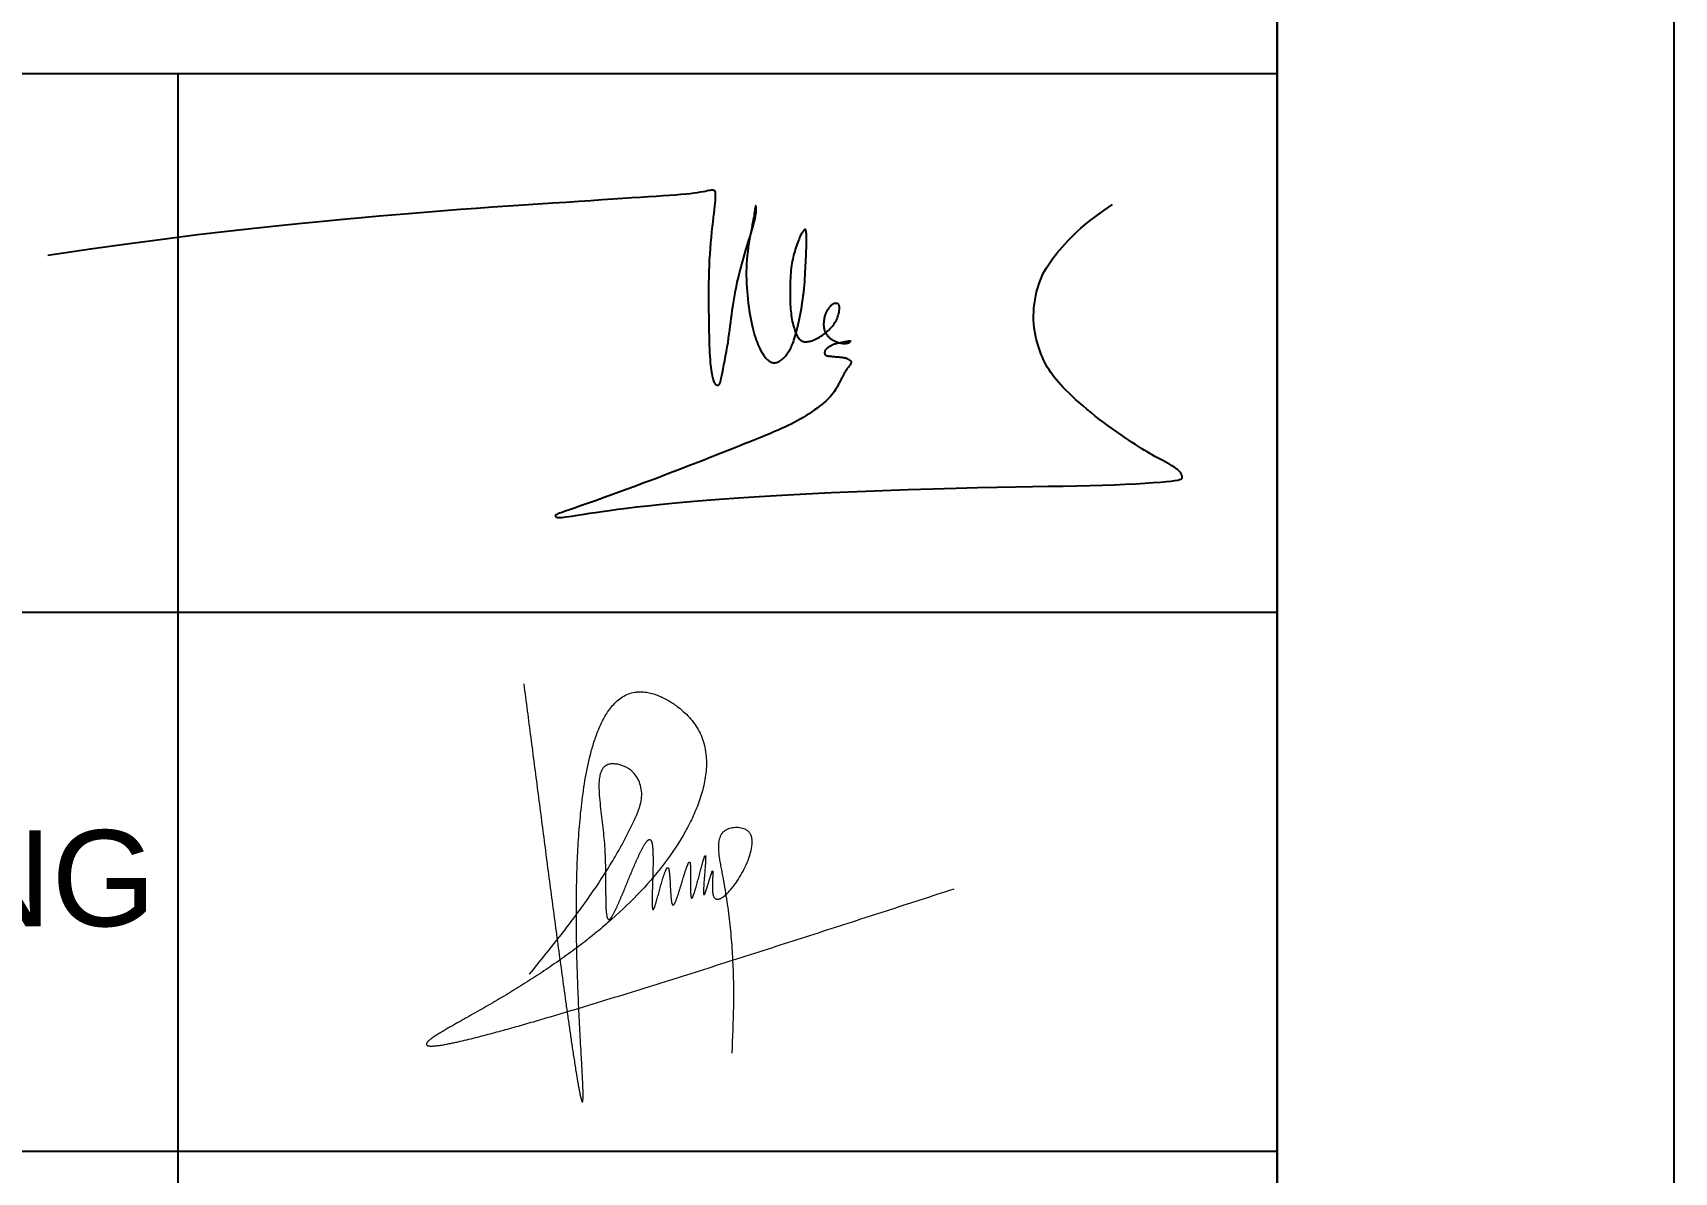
# Model space of a CAD drawing. Header units: millimetres. Extents: x 886808 to 1650903, y -1008069 to 230892.
# Drawn here: x 993824 to 999689, y -434655 to -430581 of the extents above; entities that cross this region are included whole.
import ezdxf

# ---------------------------------------------------------------- set-up
doc = ezdxf.new("R2010")
doc.units = ezdxf.units.MM
for name, color, linetype, lineweight in [('A-Wall', 113, 'Continuous', 30), ('G-ANNO-TTLB', 6, 'Continuous', 18), ('hatch', 250, 'Continuous', 0)]:
    doc.layers.add(name, color=color, linetype=linetype, lineweight=lineweight)
for name, color, linetype in [('CUA', 75, 'Continuous'), ('i_Chu', 9, 'Continuous'), ('TUONG', 1, 'Continuous')]:
    doc.layers.add(name, color=color, linetype=linetype)
doc.styles.add('Arial_6', font='arial.ttf', dxfattribs={"height": 1.327769})

# ---------------------------------------------------------------- blocks, each defined once
blk = doc.blocks.new('chu ky Y')
at = {"layer": 'i_Chu'}
blk.add_lwpolyline([(555891.4, 496110.2), (556042.5, 496132.7), (556180.5, 496152.2), (556306.6, 496169), (556421.6, 496183.4), (556526.7, 496195.7), (556622.9, 496206.4), (556711.1, 496215.6), (556792.5, 496223.8), (556867.9, 496231.2), (556938.2, 496238), (557004.3, 496244.2), (557066.8, 496249.8), (557126.7, 496255.1), (557184.6, 496260), (557241.4, 496264.6), (557297.9, 496269), (557354.7, 496273.3), (557411.5, 496277.5), (557468, 496281.5), (557523.6, 496285.3), (557578.1, 496289), (557630.9, 496292.6), (557681.6, 496296), (557729.9, 496299.2), (557775.3, 496302.2), (557817.9, 496305), (557857.9, 496307.7), (557895.3, 496310.2), (557930.4, 496312.6), (557963.1, 496314.7), (557993.7, 496316.8), (558022.2, 496318.7), (558048.9, 496320.4), (558073.6, 496322.1), (558096.5, 496323.7), (558117.5, 496325.2), (558136.7, 496326.7), (558154.1, 496328.2), (558169.8, 496329.7), (558183.8, 496331.3), (558196, 496333), (558206.7, 496334.8), (558215.9, 496336.4), (558223.9, 496338), (558230.6, 496339.5), (558236.4, 496340.7), (558241.2, 496341.6), (558245.3, 496342.2), (558248.8, 496342.4), (558251.7, 496342.1), (558254, 496341.2), (558255.8, 496339.7), (558257.2, 496337.5), (558258.2, 496334.4), (558258.7, 496330.5), (558259, 496325.6), (558258.9, 496319.7), (558258.6, 496312.7), (558258, 496304.6), (558257.1, 496295.2), (558256, 496284.7), (558254.7, 496272.8), (558253.3, 496259.6), (558251.6, 496245), (558249.8, 496229.1), (558247.9, 496211.8), (558246, 496193.6), (558244.1, 496174.4), (558242.3, 496154.6), (558240.6, 496134.3), (558239, 496113.7), (558237.7, 496093), (558236.7, 496072.4), (558236, 496051.9), (558235.4, 496031.5), (558235.1, 496011.2), (558234.9, 495991.1), (558234.9, 495971.2), (558234.9, 495951.4), (558235.1, 495931.9), (558235.2, 495912.5), (558235.5, 495893.5), (558235.7, 495874.9), (558236, 495856.8), (558236.4, 495839.3), (558236.8, 495822.5), (558237.2, 495806.5), (558237.7, 495791.4), (558238.3, 495777.2), (558238.9, 495764.1), (558239.6, 495751.8), (558240.4, 495740.4), (558241.2, 495729.9), (558242, 495720.2), (558243, 495711.2), (558244, 495703), (558245.1, 495695.5), (558246.3, 495688.7), (558247.5, 495682.6), (558248.8, 495677.1), (558250, 495672.2), (558251.3, 495667.9), (558252.6, 495664.2), (558253.8, 495661), (558255.1, 495658.3), (558256.3, 495656.1), (558257.5, 495654.3), (558258.6, 495652.9), (558259.8, 495651.8), (558260.9, 495650.9), (558262.1, 495650.3), (558263.2, 495649.8), (558264.4, 495649.4), (558265.6, 495649.2), (558266.7, 495649.1), (558267.8, 495649.1), (558268.9, 495649.2), (558270, 495649.5), (558271, 495650), (558272, 495650.6), (558272.9, 495651.5), (558273.8, 495652.8), (558274.7, 495654.7), (558275.7, 495657.6), (558276.9, 495661.6), (558278.3, 495667), (558280, 495674.1), (558281.9, 495683), (558284.3, 495694), (558286.9, 495706.7), (558289.7, 495720.9), (558292.6, 495736.1), (558295.6, 495752.1), (558298.5, 495768.4), (558301.4, 495784.8), (558304, 495800.8), (558306.3, 495816.2), (558308.5, 495831), (558310.4, 495845.3), (558312.2, 495859.3), (558313.9, 495873), (558315.6, 495886.5), (558317.3, 495900), (558319.1, 495913.5), (558321, 495927.1), (558323, 495941), (558325.3, 495955.1), (558327.8, 495969.5), (558330.5, 495984.2), (558333.6, 495999.4), (558337, 496015), (558340.7, 496031.1), (558344.9, 496047.8), (558349.4, 496064.8), (558354.1, 496082), (558359, 496099.1), (558363.9, 496116), (558368.8, 496132.5), (558373.6, 496148.3), (558378.1, 496163.2), (558382.3, 496177.2), (558386.2, 496190.1), (558389.8, 496202.1), (558393, 496213.1), (558395.8, 496223.3), (558398.2, 496232.6), (558400.2, 496241.1), (558401.7, 496248.9), (558402.8, 496255.9), (558403.6, 496262.2), (558404, 496267.7), (558404.1, 496272.6), (558404, 496276.6), (558403.8, 496279.9), (558403.4, 496282.5), (558403, 496284.3), (558402.6, 496285.3), (558402.3, 496285.6), (558401.9, 496285.1), (558401.5, 496284), (558401.1, 496282.2), (558400.6, 496279.8), (558400.1, 496276.8), (558399.6, 496273.2), (558398.9, 496269.1), (558398.2, 496264.3), (558397.3, 496258.8), (558396.3, 496252.6), (558395.1, 496245.4), (558393.7, 496237.4), (558392, 496228.3), (558390.1, 496218.1), (558388, 496206.7), (558385.6, 496194.3), (558383.1, 496181.1), (558380.6, 496167.3), (558378.2, 496152.9), (558375.9, 496138.3), (558373.9, 496123.5), (558372.1, 496108.8), (558370.8, 496094.3), (558369.8, 496079.9), (558369.2, 496065.8), (558368.9, 496051.7), (558368.9, 496037.7), (558369.2, 496023.8), (558369.7, 496009.9), (558370.5, 495995.9), (558371.6, 495981.9), (558372.8, 495968), (558374.2, 495954.1), (558375.8, 495940.4), (558377.5, 495926.9), (558379.4, 495913.8), (558381.4, 495901), (558383.5, 495888.8), (558385.7, 495877), (558388, 495865.9), (558390.5, 495855.2), (558393, 495845.1), (558395.6, 495835.4), (558398.3, 495826.2), (558401.1, 495817.4), (558404, 495809), (558407.1, 495801), (558410.2, 495793.5), (558413.4, 495786.3), (558416.6, 495779.6), (558419.8, 495773.3), (558423.1, 495767.4), (558426.3, 495762), (558429.5, 495757.1), (558432.6, 495752.6), (558435.7, 495748.5), (558438.7, 495744.9), (558441.7, 495741.7), (558444.6, 495738.9), (558447.6, 495736.4), (558450.5, 495734.3), (558453.3, 495732.6), (558456.2, 495731.1), (558459, 495729.9), (558461.9, 495729.1), (558464.8, 495728.5), (558467.7, 495728.3), (558470.6, 495728.4), (558473.5, 495728.8), (558476.6, 495729.5), (558479.6, 495730.5), (558482.7, 495731.8), (558485.9, 495733.4), (558489, 495735.3), (558492.2, 495737.5), (558495.3, 495739.9), (558498.4, 495742.5), (558501.5, 495745.4), (558504.4, 495748.5), (558507.4, 495751.7), (558510.2, 495755.1), (558512.9, 495758.7), (558515.6, 495762.5), (558518.2, 495766.3), (558520.7, 495770.3), (558523, 495774.3), (558525.3, 495778.4), (558527.5, 495782.7), (558529.6, 495787.2), (558531.7, 495792), (558533.7, 495797.1), (558535.8, 495802.7), (558537.9, 495808.9), (558540.1, 495815.6), (558542.3, 495823), (558544.7, 495831), (558547, 495839.7), (558549.4, 495849), (558551.8, 495858.8), (558554.2, 495869.2), (558556.6, 495880.1), (558558.9, 495891.6), (558561.2, 495903.4), (558563.4, 495915.7), (558565.5, 495928.2), (558567.5, 495941), (558569.3, 495953.8), (558571, 495966.6), (558572.6, 495979.3), (558573.9, 495991.9), (558575.1, 496004.2), (558576.1, 496016.2), (558576.9, 496027.9), (558577.7, 496039.5), (558578.3, 496050.9), (558578.8, 496062.1), (558579.4, 496073.2), (558579.8, 496084.2), (558580.3, 496095), (558580.8, 496105.7), (558581.2, 496116.1), (558581.6, 496126.1), (558582, 496135.7), (558582.3, 496144.7), (558582.5, 496153.1), (558582.7, 496160.7), (558582.7, 496167.5), (558582.7, 496173.5), (558582.6, 496178.7), (558582.4, 496183.3), (558582.1, 496187.2), (558581.8, 496190.6), (558581.5, 496193.3), (558581.1, 496195.6), (558580.6, 496197.5), (558580.2, 496198.9), (558579.7, 496200), (558579.2, 496200.8), (558578.7, 496201.3), (558578.2, 496201.7), (558577.7, 496201.8), (558577.1, 496201.9), (558576.6, 496201.9), (558576.1, 496201.7), (558575.5, 496201.5), (558574.9, 496201.1), (558574.2, 496200.5), (558573.4, 496199.6), (558572.5, 496198.5), (558571.4, 496197.2), (558570.2, 496195.5), (558568.9, 496193.4), (558567.4, 496191), (558565.8, 496188.2), (558564, 496185.1), (558562.2, 496181.4), (558560.2, 496177.4), (558558.2, 496172.8), (558556.1, 496167.8), (558553.9, 496162.4), (558551.7, 496156.5), (558549.4, 496150.4), (558547.2, 496144), (558545, 496137.4), (558542.8, 496130.7), (558540.7, 496123.9), (558538.7, 496117.1), (558536.8, 496110.2), (558535.1, 496103.2), (558533.4, 496096.1), (558531.9, 496088.7), (558530.5, 496081.1), (558529.2, 496073.2), (558528.1, 496064.9), (558527.2, 496056.2), (558526.4, 496047.2), (558525.8, 496037.9), (558525.2, 496028.6), (558524.8, 496019.1), (558524.5, 496009.7), (558524.3, 496000.5), (558524.1, 495991.4), (558524.1, 495982.6), (558524, 495974.1), (558524.1, 495965.8), (558524.2, 495957.8), (558524.4, 495949.9), (558524.6, 495942.1), (558525, 495934.4), (558525.5, 495926.8), (558526.1, 495919.3), (558526.7, 495911.8), (558527.5, 495904.3), (558528.5, 495897), (558529.6, 495889.7), (558530.8, 495882.5), (558532.2, 495875.4), (558533.8, 495868.5), (558535.5, 495861.6), (558537.4, 495855), (558539.5, 495848.6), (558541.6, 495842.5), (558543.8, 495836.7), (558546.1, 495831.4), (558548.4, 495826.6), (558550.7, 495822.2), (558552.9, 495818.5), (558555.1, 495815.2), (558557.4, 495812.5), (558559.6, 495810.2), (558561.9, 495808.3), (558564.2, 495806.8), (558566.7, 495805.6), (558569.2, 495804.6), (558571.8, 495803.8), (558574.5, 495803.3), (558577.4, 495803), (558580.4, 495802.9), (558583.5, 495803), (558586.8, 495803.4), (558590.3, 495803.9), (558593.9, 495804.7), (558597.7, 495805.7), (558601.7, 495806.9), (558605.8, 495808.4), (558610.1, 495810.1), (558614.5, 495812.1), (558619, 495814.3), (558623.6, 495816.7), (558628.3, 495819.4), (558633.1, 495822.4), (558637.9, 495825.6), (558642.7, 495829), (558647.5, 495832.6), (558652.2, 495836.5), (558656.8, 495840.4), (558661.2, 495844.6), (558665.5, 495848.8), (558669.5, 495853.2), (558673.3, 495857.7), (558676.9, 495862.2), (558680.2, 495866.7), (558683.3, 495871.2), (558686, 495875.7), (558688.5, 495880.1), (558690.7, 495884.4), (558692.5, 495888.6), (558694.1, 495892.7), (558695.4, 495896.6), (558696.5, 495900.4), (558697.3, 495904), (558698, 495907.4), (558698.5, 495910.7), (558698.9, 495913.7), (558699.2, 495916.6), (558699.4, 495919.3), (558699.5, 495921.9), (558699.4, 495924.2), (558699.3, 495926.4), (558699.1, 495928.3), (558698.8, 495930.1), (558698.4, 495931.7), (558697.9, 495933.1), (558697.4, 495934.3), (558696.7, 495935.4), (558695.9, 495936.3), (558695.1, 495937.1), (558694.1, 495937.7), (558693, 495938.3), (558691.8, 495938.7), (558690.5, 495939), (558689, 495939.2), (558687.5, 495939.3), (558685.9, 495939.3), (558684.2, 495939.2), (558682.6, 495938.9), (558680.9, 495938.5), (558679.2, 495938), (558677.5, 495937.3), (558675.8, 495936.4), (558674.2, 495935.4), (558672.6, 495934.3), (558671, 495933), (558669.4, 495931.6), (558667.9, 495930.1), (558666.4, 495928.5), (558664.9, 495926.8), (558663.4, 495925), (558661.9, 495923.1), (558660.5, 495921.1), (558659.1, 495919.1), (558657.7, 495916.9), (558656.3, 495914.7), (558654.9, 495912.4), (558653.6, 495910), (558652.3, 495907.5), (558651.1, 495904.9), (558649.9, 495902.2), (558648.7, 495899.3), (558647.7, 495896.3), (558646.7, 495893.2), (558645.9, 495889.8), (558645.2, 495886.3), (558644.6, 495882.6), (558644.1, 495878.9), (558643.7, 495875.1), (558643.4, 495871.4), (558643.2, 495867.7), (558643.2, 495864.2), (558643.3, 495860.8), (558643.4, 495857.7), (558643.7, 495854.8), (558644.1, 495852), (558644.6, 495849.4), (558645.2, 495846.9), (558646, 495844.6), (558646.8, 495842.2), (558647.7, 495839.9), (558648.7, 495837.6), (558649.9, 495835.4), (558651.1, 495833.1), (558652.4, 495830.9), (558653.9, 495828.6), (558655.4, 495826.5), (558657.1, 495824.4), (558658.8, 495822.4), (558660.7, 495820.4), (558662.7, 495818.5), (558664.8, 495816.7), (558667, 495815), (558669.2, 495813.3), (558671.6, 495811.7), (558674, 495810.2), (558676.5, 495808.7), (558679.1, 495807.3), (558681.7, 495805.9), (558684.4, 495804.6), (558687.1, 495803.4), (558689.9, 495802.2), (558692.7, 495801.2), (558695.6, 495800.3), (558698.5, 495799.5), (558701.4, 495798.9), (558704.4, 495798.4), (558707.3, 495797.9), (558710.1, 495797.6), (558712.9, 495797.4), (558715.5, 495797.3), (558718, 495797.3), (558720.4, 495797.3), (558722.5, 495797.4), (558724.5, 495797.6), (558726.2, 495797.8), (558727.9, 495798.1), (558729.3, 495798.4), (558730.7, 495798.8), (558731.9, 495799.2), (558733.1, 495799.7), (558734.1, 495800.2), (558735.1, 495800.7), (558735.9, 495801.3), (558736.7, 495801.8), (558737.4, 495802.3), (558737.9, 495802.9), (558738.3, 495803.4), (558738.7, 495803.8), (558738.8, 495804.2), (558738.9, 495804.5), (558738.9, 495804.8), (558738.7, 495805.1), (558738.4, 495805.2), (558738, 495805.4), (558737.6, 495805.5), (558737, 495805.5), (558736.4, 495805.5), (558735.6, 495805.4), (558734.7, 495805.3), (558733.7, 495805.2), (558732.5, 495805), (558731.1, 495804.7), (558729.6, 495804.5), (558727.9, 495804.1), (558725.9, 495803.8), (558723.7, 495803.3), (558721.4, 495802.9), (558718.9, 495802.4), (558716.2, 495801.9), (558713.5, 495801.4), (558710.6, 495800.8), (558707.7, 495800.3), (558704.7, 495799.7), (558701.7, 495799.1), (558698.6, 495798.5), (558695.6, 495797.9), (558692.6, 495797.2), (558689.7, 495796.5), (558686.8, 495795.7), (558684, 495794.9), (558681.3, 495794), (558678.8, 495793.1), (558676.3, 495792.1), (558673.9, 495791.1), (558671.6, 495790), (558669.4, 495788.9), (558667.2, 495787.7), (558665.1, 495786.6), (558663.1, 495785.4), (558661.2, 495784.2), (558659.3, 495783), (558657.6, 495781.7), (558655.9, 495780.5), (558654.4, 495779.2), (558653, 495777.9), (558651.7, 495776.7), (558650.6, 495775.4), (558649.6, 495774.1), (558648.8, 495772.8), (558648.1, 495771.6), (558647.6, 495770.3), (558647.1, 495768.9), (558646.8, 495767.6), (558646.6, 495766.2), (558646.5, 495764.8), (558646.6, 495763.4), (558646.7, 495762), (558647, 495760.7), (558647.4, 495759.4), (558648, 495758.2), (558648.7, 495757.1), (558649.6, 495756.1), (558650.6, 495755.3), (558651.9, 495754.5), (558653.3, 495753.9), (558655, 495753.4), (558656.9, 495753), (558659.1, 495752.6), (558661.5, 495752.3), (558664.3, 495752), (558667.3, 495751.6), (558670.7, 495751.3), (558674.2, 495751), (558677.9, 495750.7), (558681.8, 495750.3), (558685.7, 495750), (558689.7, 495749.7), (558693.6, 495749.4), (558697.5, 495749), (558701.2, 495748.7), (558704.9, 495748.4), (558708.4, 495748), (558711.7, 495747.6), (558714.9, 495747.1), (558717.8, 495746.5), (558720.5, 495745.9), (558722.9, 495745.2), (558725, 495744.4), (558726.9, 495743.6), (558728.7, 495742.7), (558730.2, 495741.8), (558731.6, 495740.9), (558732.9, 495740), (558734.1, 495739.2), (558735.2, 495738.4), (558736.2, 495737.7), (558737.2, 495736.9), (558738, 495736.2), (558738.8, 495735.5), (558739.5, 495734.8), (558740, 495734.1), (558740.5, 495733.3), (558740.9, 495732.5), (558741.1, 495731.6), (558741.1, 495730.6), (558741, 495729.5), (558740.7, 495728.3), (558740.2, 495726.9), (558739.4, 495725.3), (558738.3, 495723.5), (558737, 495721.5), (558735.4, 495719.3), (558733.6, 495716.9), (558731.7, 495714.4), (558729.8, 495711.8), (558727.8, 495709.1), (558725.8, 495706.4), (558724, 495703.7), (558722.2, 495701), (558720.6, 495698.4), (558719.1, 495695.8), (558717.7, 495693.3), (558716.3, 495690.8), (558715, 495688.3), (558713.8, 495685.9), (558712.6, 495683.5), (558711.3, 495681.1), (558710.1, 495678.7), (558708.8, 495676.2), (558707.4, 495673.6), (558706, 495670.8), (558704.4, 495667.7), (558702.6, 495664.4), (558700.7, 495660.6), (558698.6, 495656.5), (558696.3, 495651.9), (558693.7, 495647.1), (558690.8, 495642), (558687.7, 495636.7), (558684.3, 495631.3), (558680.6, 495625.8), (558676.6, 495620.2), (558672.2, 495614.7), (558667.4, 495609.1), (558662.3, 495603.5), (558656.6, 495597.9), (558650.5, 495592.1), (558643.8, 495586.2), (558636.5, 495580.2), (558628.6, 495574), (558620.1, 495567.5), (558611.1, 495560.9), (558601.5, 495554.2), (558591.5, 495547.6), (558581.3, 495540.9), (558570.8, 495534.4), (558560.2, 495528.1), (558549.5, 495522.1), (558538.9, 495516.3), (558528.2, 495510.8), (558517.2, 495505.5), (558505.9, 495500.2), (558494.1, 495494.9), (558481.7, 495489.5), (558468.5, 495483.9), (558454.5, 495477.9), (558439.4, 495471.6), (558422.9, 495464.7), (558404.9, 495457.3), (558384.9, 495449.1), (558362.8, 495440.1), (558338.1, 495430.2), (558310.7, 495419.2), (558280.2, 495407.1), (558246.4, 495393.9), (558209.9, 495379.6), (558171.4, 495364.6), (558131.4, 495349.2), (558090.7, 495333.6), (558049.8, 495318), (558009.4, 495302.8), (557970.2, 495288.2), (557932.8, 495274.4), (557897.5, 495261.5), (557864.4, 495249.6), (557833.8, 495238.7), (557806, 495228.9), (557781.2, 495220.2), (557759.6, 495212.6), (557741.4, 495206.3), (557726.7, 495201.2), (557715.3, 495197.2), (557706.7, 495194.1), (557700.6, 495191.8), (557696.4, 495190), (557693.8, 495188.7), (557692.3, 495187.6), (557691.6, 495186.5), (557691.3, 495185.3), (557691.4, 495184.1), (557691.9, 495182.9), (557693, 495181.7), (557694.7, 495180.6), (557697, 495179.8), (557700, 495179.1), (557703.8, 495178.8), (557708.5, 495178.8), (557714.2, 495179.2), (557721, 495179.9), (557729.1, 495180.9), (557738.7, 495182.3), (557749.8, 495184), (557762.6, 495186), (557777.3, 495188.3), (557794.1, 495191), (557812.9, 495193.9), (557834.1, 495197.1), (557857.8, 495200.5), (557884, 495204.2), (557913.1, 495208.1), (557945, 495212.2), (557979.9, 495216.5), (558018.1, 495221), (558060, 495225.5), (558106, 495230.2), (558156.7, 495235), (558212.4, 495239.8), (558273.7, 495244.6), (558341.1, 495249.3), (558414.9, 495254), (558495.4, 495258.6), (558581.2, 495263), (558670.6, 495267.3), (558761.9, 495271.2), (558853.5, 495274.9), (558943.7, 495278.2), (559030.8, 495281.1), (559113.1, 495283.5), (559189.2, 495285.4), (559259.5, 495286.9), (559324.4, 495288.1), (559384.5, 495289.1), (559440.3, 495289.9), (559492.5, 495290.8), (559541.5, 495291.7), (559587.9, 495292.7), (559632.2, 495294), (559674.1, 495295.6), (559713.4, 495297.3), (559749.8, 495299.1), (559782.9, 495301), (559812.4, 495303), (559838, 495304.9), (559859.4, 495306.8), (559876.5, 495308.6), (559889.7, 495310.3), (559899.4, 495311.9), (559906.2, 495313.5), (559910.6, 495315.1), (559913.3, 495316.7), (559914.7, 495318.3), (559915.3, 495320), (559915.6, 495321.7), (559915.8, 495323.5), (559915.6, 495325.4), (559915.2, 495327.4), (559914.5, 495329.5), (559913.4, 495331.8), (559912, 495334.2), (559910.1, 495336.8), (559907.9, 495339.6), (559905.2, 495342.5), (559902, 495345.7), (559898.3, 495349), (559894, 495352.4), (559889.1, 495356.1), (559883.5, 495359.9), (559877.3, 495363.8), (559870.3, 495368), (559862.7, 495372.3), (559854.6, 495376.7), (559846.1, 495381.3), (559837.2, 495386.1), (559828, 495391), (559818.7, 495396), (559809.4, 495401.2), (559800.1, 495406.6), (559790.6, 495412.1), (559781, 495418), (559771.1, 495424.2), (559760.7, 495430.8), (559749.8, 495437.9), (559738.1, 495445.6), (559725.7, 495453.9), (559712.4, 495462.9), (559698.4, 495472.6), (559683.7, 495482.7), (559668.6, 495493.4), (559653.2, 495504.5), (559637.7, 495515.9), (559622.3, 495527.5), (559607, 495539.4), (559592.1, 495551.3), (559577.6, 495563.2), (559563.7, 495575.1), (559550.2, 495586.9), (559537.4, 495598.4), (559525.2, 495609.7), (559513.8, 495620.6), (559503.1, 495631.1), (559493.3, 495641), (559484.3, 495650.6), (559476.1, 495659.7), (559468.4, 495668.6), (559461.4, 495677.3), (559454.9, 495685.8), (559448.8, 495694.3), (559443.2, 495702.8), (559437.9, 495711.5), (559432.8, 495720.2), (559428.1, 495729.2), (559423.6, 495738.4), (559419.3, 495747.9), (559415.3, 495757.8), (559411.4, 495768.1), (559407.7, 495778.8), (559404.1, 495790.1), (559400.8, 495801.8), (559397.7, 495813.9), (559394.9, 495826.5), (559392.5, 495839.5), (559390.5, 495852.8), (559389.1, 495866.5), (559388.3, 495880.5), (559388.1, 495894.7), (559388.5, 495909.2), (559389.5, 495923.7), (559391.1, 495938.2), (559393.2, 495952.6), (559395.9, 495966.8), (559399, 495980.6), (559402.6, 495994), (559406.7, 496006.9), (559411.2, 496019.2), (559416.1, 496031.2), (559421.5, 496042.8), (559427.4, 496054.1), (559433.7, 496065.2), (559440.5, 496076), (559447.7, 496086.8), (559455.4, 496097.5), (559463.6, 496108.1), (559472.2, 496118.7), (559481.1, 496129.3), (559490.5, 496139.9), (559500.2, 496150.6), (559510.2, 496161.2), (559520.5, 496171.9), (559531.1, 496182.8), (559542.7, 496194), (559555.8, 496206.1), (559571.2, 496219.2), (559589.4, 496233.8), (559611.1, 496250.3), (559636.9, 496268.9), (559667.6, 496290.1)], dxfattribs=at)

msp = doc.modelspace()

# ---------------------------------------------------------------- linework, layer by layer
at = {"layer": 'A-Wall', "linetype": 'Continuous', "transparency": 33554636}
msp.add_line((998270.2, -396443.4), (998270.2, -452800.7), dxfattribs=at)
at = {"layer": 'CUA', "color": 4, "transparency": 33554636}
for p, q in [((983536.3, -430726.4), (998270.2, -430726.4)), ((983536.3, -430726.4), (998270.2, -430726.4)), ((983536.5, -430726.4), (998270.2, -430726.4)), ((994342.3, -430726.4), (994342.3, -438432.7)), ((983536.3, -432653), (998270.2, -432653)), ((983536.3, -434579.5), (998270.2, -434579.5))]:
    msp.add_line(p, q, dxfattribs=at)
at = {"layer": 'Defpoints', "transparency": 33554636}
msp.add_lwpolyline([(915979, -454219.5), (999689.1, -454219.5), (999689.1, -395024.6), (915979, -395024.6)], close=True, dxfattribs=at)
at = {"layer": 'G-ANNO-TTLB', "lineweight": 9, "transparency": 33554636}
for points, knots in [([(995578.6, -432909.2), (995586.8, -432973), (995603.3, -433100.4), (995628, -433291.5), (995652.8, -433482.6), (995673.7, -433641.9), (995690.6, -433769.2), (995703.4, -433864.7), (995716.4, -433960.2), (995727.4, -434039.7), (995736.4, -434103.4), (995743.2, -434151.1), (995749, -434190.8), (995753.7, -434222.5), (995757.3, -434246.4), (995761, -434270.2), (995764.2, -434290), (995766.8, -434305.9), (995768.7, -434317.7), (995770.8, -434329.6), (995772.8, -434341.5), (995774.6, -434351.4), (995776.1, -434359.2), (995777.3, -434365.1), (995778.2, -434370), (995779, -434374), (995779.6, -434377), (995780.2, -434380), (995780.8, -434382.9), (995781.5, -434385.9), (995782.1, -434388.3), (995782.7, -434390.1), (995783.1, -434391.5), (995783.6, -434392.9), (995784, -434394.3), (995784.5, -434395.8), (995784.8, -434397), (995785, -434397.9), (995785, -434398.5), (995785.1, -434399), (995785.3, -434399.7), (995785.4, -434400.5), (995785.6, -434401.3), (995785.9, -434402), (995786.3, -434402.5), (995786.6, -434402.9), (995786.9, -434403.1), (995787.3, -434403.2), (995787.8, -434403.4), (995788.3, -434403.5), (995788.8, -434403.4), (995789.1, -434403.3), (995789.3, -434403.1), (995789.5, -434402.8), (995789.7, -434402.2), (995789.9, -434401.4), (995789.9, -434400.5), (995789.9, -434399.7), (995789.9, -434399), (995789.9, -434398.4), (995789.9, -434397.7), (995789.9, -434396.9), (995790, -434395.8), (995790.1, -434394.5), (995790.2, -434392.6), (995790.5, -434390.4), (995790.7, -434387.6), (995790.7, -434384.6), (995790.7, -434381.5), (995790.7, -434378.4), (995790.6, -434375.3), (995790.5, -434371.3), (995790.4, -434366.4), (995790.2, -434358.6), (995789.9, -434348.8), (995789.4, -434337), (995788.7, -434321.3), (995787.7, -434301.7), (995786.4, -434278.2), (995785.1, -434254.6), (995783.3, -434223.2), (995781.1, -434184), (995778.6, -434136.9), (995776.2, -434089.9), (995774.1, -434042.8), (995771.4, -433980), (995768.8, -433901.4), (995766.8, -433807.2), (995766.1, -433712.9), (995767.2, -433618.6), (995770.3, -433524.3), (995776, -433430.2), (995784.9, -433336.3), (995798.2, -433242.9), (995814.5, -433166), (995832.5, -433105.7), (995849.3, -433061.6), (995870.6, -433019.4), (995898.2, -432980.9), (995928.7, -432955.3), (995957.6, -432942.4), (995974.8, -432938.7), (995986, -432937.7), (995992.8, -432937.3), (996004.8, -432937.4), (996021.7, -432939.4), (996041.6, -432944.4), (996060.8, -432951.3), (996079.3, -432959.9), (996103.2, -432973), (996128.6, -432990.3), (996154.5, -433012.2), (996175.9, -433034.2), (996194.3, -433058.7), (996214.3, -433094.4), (996229.5, -433143.5), (996232.8, -433204.9), (996224.6, -433265.7), (996207.9, -433324.6), (996184.9, -433381.3), (996144.7, -433460.3), (996079.9, -433557.1), (995985.4, -433665.5), (995898.1, -433747.5), (995824.6, -433808.8), (995767.9, -433852.9), (995709.9, -433895.1), (995650.6, -433935.7), (995590.4, -433974.8), (995539.6, -434006.3), (995498.5, -434030.9), (995467.6, -434049.2), (995436.5, -434067.1), (995405.3, -434084.9), (995379.3, -434099.7), (995358.5, -434111.4), (995342.8, -434120.3), (995327.2, -434129.1), (995311.6, -434138), (995298.7, -434145.5), (995288.4, -434151.6), (995278.7, -434157.4), (995269.4, -434163.2), (995260.5, -434168.9), (995253.9, -434173.4), (995248.5, -434177.3), (995244.3, -434180.5), (995241.2, -434183.1), (995238.7, -434185.3), (995236.8, -434187.1), (995235.4, -434188.5), (995234.1, -434190), (995232.9, -434191.6), (995231.8, -434193.3), (995230.9, -434194.8), (995230.5, -434196.1), (995230.4, -434196.9), (995230.4, -434197.6), (995230.5, -434198.2), (995230.9, -434199.4), (995231.9, -434200.8), (995233.5, -434202), (995235.1, -434202.6), (995236.4, -434202.9), (995237.7, -434203.2), (995239.4, -434203.5), (995241.4, -434203.8), (995243.3, -434204), (995246, -434204.1), (995249.3, -434204.1), (995253.3, -434204), (995257.3, -434203.8), (995261.2, -434203.5), (995266.5, -434202.9), (995273.1, -434202.1), (995281, -434201), (995288.9, -434199.8), (995296.7, -434198.4), (995307.1, -434196.5), (995320.2, -434193.9), (995335.7, -434190.5), (995356.5, -434185.9), (995382.3, -434179.8), (995413.2, -434172), (995444, -434164), (995485.1, -434153), (995536.2, -434138.9), (995597.5, -434121.4), (995658.7, -434103.5), (995719.8, -434085.4), (995801.1, -434060.9), (995902.7, -434029.9), (996024.4, -433992.1), (996146, -433953.9), (996267.4, -433915.4), (996429.3, -433863.7), (996631.5, -433798.7), (996874, -433720.3), (997035.7, -433667.9), (997116.5, -433641.6)], [0, 0, 0, 0, 1.008032, 2.016064, 3.024096, 4.032127, 4.536143, 5.040159, 5.544175, 6.048191, 6.300199, 6.552207, 6.804215, 6.930219, 7.056223, 7.182227, 7.308231, 7.371233, 7.434235, 7.497237, 7.560239, 7.623241, 7.654742, 7.686243, 7.717744, 7.733494, 7.749245, 7.764995, 7.780746, 7.796496, 7.812247, 7.820122, 7.827997, 7.835873, 7.843748, 7.851623, 7.859498, 7.863436, 7.865405, 7.867374, 7.871311, 7.875249, 7.879186, 7.883124, 7.887062, 7.889031, 7.890999, 7.892968, 7.894937, 7.898875, 7.900843, 7.902812, 7.904781, 7.90675, 7.910687, 7.914625, 7.918563, 7.9225, 7.924469, 7.926438, 7.930376, 7.934313, 7.938251, 7.946126, 7.954001, 7.969752, 7.985502, 8.001253, 8.017003, 8.032754, 8.048504, 8.064255, 8.095078, 8.125902, 8.187549, 8.249197, 8.310844, 8.434139, 8.557433, 8.680728, 8.804022, 9.050612, 9.297201, 9.54379, 9.790379, 10.036968, 10.530147, 11.023325, 11.516504, 12.009682, 12.50286, 12.996039, 13.489217, 13.982396, 14.475574, 14.722163, 14.968752, 15.215342, 15.461931, 15.70852, 15.831815, 15.955109, 15.981789, 16.008468, 16.061827, 16.168545, 16.275263, 16.381981, 16.488699, 16.595417, 16.808853, 16.968639, 17.128424, 17.28821, 17.447996, 17.767568, 18.08714, 18.406711, 18.726283, 19.045855, 19.365426, 20.116469, 20.867512, 21.618554, 21.994075, 22.369597, 22.745118, 23.120639, 23.49616, 23.871682, 24.059442, 24.247203, 24.434964, 24.622724, 24.810485, 24.904365, 24.998245, 25.092126, 25.186006, 25.279886, 25.326827, 25.373767, 25.457087, 25.498748, 25.540408, 25.582069, 25.602899, 25.623729, 25.644559, 25.654974, 25.665389, 25.675805, 25.68622, 25.696635, 25.70705, 25.712257, 25.717465, 25.720069, 25.722672, 25.72788, 25.738295, 25.74871, 25.759125, 25.764333, 25.76954, 25.779955, 25.790371, 25.800786, 25.811201, 25.832031, 25.852861, 25.873691, 25.894522, 25.915352, 25.957012, 25.998673, 26.040333, 26.081993, 26.123654, 26.206974, 26.290295, 26.373616, 26.540258, 26.706899, 26.873541, 27.040182, 27.373465, 27.706748, 28.040031, 28.373315, 28.706598, 29.373164, 30.03973, 30.706296, 31.372862, 32.039429, 33.372561, 34.705693, 36.038826, 36.038826, 36.038826, 36.038826]), ([(995599.2, -433947.4), (995635.1, -433902.9), (995706.9, -433814), (995793, -433699.9), (995857.2, -433605.3), (995894.9, -433544.6), (995923.3, -433495), (995943.7, -433457.2), (995959.7, -433425.3), (995972.1, -433399.5), (995979, -433384.4), (995983.6, -433373.6), (995987, -433365), (995992.6, -433349.9), (995998.6, -433327.5), (996000.9, -433299.7), (995996.7, -433273.1), (995987.3, -433249), (995975.8, -433231.8), (995964.2, -433220), (995954.4, -433212.4), (995943.7, -433206.3), (995931.5, -433201.1), (995917.9, -433197.1), (995905.5, -433195.1), (995895.5, -433194.7), (995888, -433195.3), (995881.9, -433196.6), (995877.2, -433198.3), (995872, -433200.7), (995865.6, -433205.2), (995859.4, -433212.7), (995854.9, -433221.3), (995850.7, -433233.5), (995848, -433249.4), (995846.9, -433268.7), (995847.2, -433288), (995848.7, -433313.7), (995851.9, -433345.8), (995856.4, -433384.1), (995860.9, -433422.4), (995864.9, -433460.8), (995867.8, -433497.6), (995869.4, -433532.7), (995870.4, -433566), (995870.7, -433593.8), (995870.9, -433616), (995870.9, -433632.7), (995871, -433649.4), (995871.1, -433666.1), (995871.3, -433682.7), (995871.6, -433696.6), (995872, -433707.7), (995872.4, -433714.7), (995872.8, -433720.2), (995873.1, -433724.4), (995873.6, -433728.5), (995874.1, -433732.7), (995874.6, -433736.1), (995875.2, -433738.8), (995875.6, -433740.9), (995876.1, -433742.9), (995876.7, -433744.5), (995877.2, -433745.8), (995877.7, -433747.1), (995878.5, -433748.7), (995879.7, -433750), (995880.9, -433750.8), (995881.9, -433751.1), (995882.9, -433751.1), (995884, -433750.9), (995885, -433750.4), (995886.2, -433749.7), (995887.2, -433748.8), (995888.2, -433747.8), (995889.1, -433746.8), (995890.2, -433745.4), (995891.6, -433743.6), (995892.9, -433741.7), (995894.8, -433738.8), (995896.9, -433735.2), (995899.4, -433730.8), (995901.7, -433726.3), (995904, -433721.7), (995907, -433715.7), (995910.6, -433708), (995914.8, -433698.8), (995918.9, -433689.5), (995922.9, -433680.2), (995928.2, -433667.7), (995934.7, -433652.1), (995942.4, -433633.4), (995950.1, -433614.6), (995957.8, -433595.8), (995965.6, -433577.1), (995973.5, -433558.4), (995980.3, -433542.9), (995985.9, -433530.6), (995990.1, -433521.3), (995994.5, -433512.2), (995999, -433503.1), (996003, -433495.6), (996006.3, -433489.7), (996008.8, -433485.4), (996011.5, -433481.1), (996014.4, -433476.9), (996016.9, -433473.5), (996019.2, -433470.9), (996020.9, -433469.1), (996022.5, -433467.8), (996024, -433466.8), (996025.1, -433466.1), (996026.1, -433465.7), (996026.9, -433465.5), (996027.5, -433465.4), (996028.2, -433465.4), (996029, -433465.5), (996030.1, -433465.9), (996031.2, -433466.5), (996032.2, -433467.4), (996032.9, -433468.4), (996033.6, -433469.5), (996034.2, -433470.6), (996034.8, -433472.2), (996035.5, -433474), (996036, -433476.1), (996036.7, -433478.6), (996037.3, -433481.8), (996037.9, -433485.7), (996038.6, -433490.9), (996039.2, -433497.4), (996039.7, -433505.3), (996040, -433513.1), (996040.2, -433520.9), (996040.4, -433528.8), (996040.4, -433539.3), (996040.4, -433552.3), (996040, -433573.3), (996039.5, -433594.2), (996038.8, -433615.1), (996038.3, -433630.8), (996037.9, -433643.9), (996037.6, -433654.3), (996037.4, -433662.2), (996037.2, -433670), (996037.1, -433677.9), (996037, -433685.7), (996037.1, -433692.2), (996037.2, -433696.8), (996037.2, -433699.5), (996037.3, -433701.5), (996037.4, -433703.4), (996037.5, -433705), (996037.6, -433706.3), (996037.8, -433707.6), (996038, -433708.8), (996038.1, -433710.1), (996038.3, -433710.9), (996038.3, -433711.6), (996038.4, -433712.1), (996038.5, -433712.6), (996038.5, -433713.4), (996038.7, -433714.3), (996039, -433715.2), (996039.6, -433715.9), (996040.4, -433716.2), (996041, -433716.2), (996041.3, -433716.1), (996041.6, -433716), (996042, -433715.8), (996042.3, -433715.5), (996042.6, -433715.1), (996043, -433714.5), (996043.2, -433713.9), (996043.5, -433713.2), (996043.7, -433712.5), (996044.1, -433711.6), (996044.4, -433710.7), (996044.9, -433709.7), (996045.3, -433708.7), (996045.8, -433707.5), (996046.2, -433706.4), (996046.8, -433704.9), (996047.5, -433703), (996048.6, -433699.8), (996049.8, -433695.7), (996051.2, -433690.9), (996052.6, -433686.1), (996054.5, -433679.7), (996056.8, -433671.7), (996059.4, -433662), (996062.1, -433652.3), (996064.7, -433642.6), (996067.4, -433632.9), (996070.1, -433623.3), (996072.9, -433613.6), (996075.3, -433605.6), (996077.3, -433599.2), (996078.8, -433594.5), (996080.4, -433589.7), (996082, -433584.9), (996083.5, -433581), (996084.8, -433578), (996085.8, -433575.8), (996086.7, -433573.9), (996087.4, -433572.3), (996087.9, -433571.4), (996088.2, -433570.5), (996088.6, -433569.7), (996089.1, -433568.7), (996089.7, -433567.8), (996090.2, -433567.2), (996090.7, -433566.8), (996091.2, -433566.5), (996092, -433566.2), (996093.2, -433566.1), (996094.4, -433566.4), (996095.3, -433567.2), (996095.8, -433568.4), (996096.2, -433569.7), (996096.4, -433571.1), (996096.7, -433572.4), (996096.9, -433573.5), (996097.2, -433575), (996097.6, -433576.7), (996097.9, -433578.7), (996098.4, -433581.5), (996098.8, -433585.1), (996099.2, -433589.5), (996099.6, -433593.9), (996099.9, -433598.2), (996100.3, -433602.5), (996100.6, -433608.3), (996101, -433615.5), (996101.5, -433624.2), (996101.9, -433632.9), (996102.4, -433641.6), (996102.9, -433650.3), (996103.4, -433659), (996103.9, -433666.2), (996104.4, -433672), (996104.9, -433676.3), (996105.4, -433680.7), (996105.9, -433684.3), (996106.3, -433687.2), (996106.7, -433689.3), (996107.1, -433691.3), (996107.5, -433693), (996107.9, -433694.4), (996108.3, -433695.5), (996108.7, -433696.6), (996109.2, -433697.8), (996109.8, -433698.7), (996110.2, -433699.2), (996110.6, -433699.5), (996111, -433699.7), (996111.3, -433699.8), (996111.6, -433699.8), (996112, -433699.8), (996112.7, -433699.6), (996113.5, -433699.1), (996114.9, -433698.1), (996116.1, -433696.7), (996117.1, -433695.1), (996117.7, -433693.9), (996118.2, -433692.8), (996118.7, -433691.7), (996119.4, -433690.1), (996120.7, -433687.3), (996122.5, -433683.2), (996124.5, -433678.2), (996126.3, -433673.2), (996128.1, -433668.2), (996129.8, -433663.2), (996131.4, -433658.1), (996133.6, -433651.4), (996136.3, -433642.9), (996139.4, -433632.7), (996142.5, -433622.5), (996145.6, -433612.3), (996148.6, -433602.1), (996151.2, -433593.6), (996153.3, -433586.9), (996154.9, -433581.8), (996156.6, -433576.8), (996158.2, -433571.7), (996159.6, -433567.4), (996160.8, -433564.1), (996161.8, -433561.6), (996162.8, -433559.2), (996163.7, -433557.2), (996164.4, -433555.6), (996164.9, -433554.4), (996165.3, -433553.3), (996165.6, -433552.4), (996165.9, -433551.6), (996166.3, -433550.5), (996166.9, -433549.2), (996167.7, -433548.1), (996169, -433547), (996171.2, -433546.4), (996172.3, -433547.4), (996172.7, -433548.7), (996172.9, -433550), (996173, -433551.1), (996173.1, -433551.9), (996173.1, -433552.6), (996173.3, -433553.6), (996173.4, -433555.2), (996173.7, -433557.3), (996174, -433559.6), (996174.2, -433561.7), (996174.3, -433563.8), (996174.4, -433565.8), (996174.5, -433568.7), (996174.6, -433572.2), (996174.6, -433576.4), (996174.7, -433580.6), (996174.7, -433586.1), (996174.7, -433593), (996174.7, -433601.4), (996174.6, -433609.8), (996174.5, -433618.1), (996174.5, -433626.4), (996174.4, -433634.8), (996174.4, -433641.7), (996174.5, -433647.2), (996174.6, -433651.4), (996174.7, -433655.7), (996174.9, -433659.3), (996175, -433662), (996175.2, -433663.9), (996175.3, -433665.8), (996175.5, -433667.4), (996175.7, -433668.8), (996175.9, -433669.9), (996176.1, -433670.9), (996176.2, -433671.7), (996176.4, -433672.6), (996176.6, -433673.7), (996176.9, -433674.5), (996177.3, -433675.1), (996177.6, -433675.3), (996177.8, -433675.4), (996178.1, -433675.4), (996178.4, -433675.3), (996178.9, -433675.1), (996179.5, -433674.7), (996180.6, -433673.8), (996181.8, -433672.3), (996182.5, -433670.8), (996183, -433669.5), (996183.3, -433668.5), (996183.6, -433667.6), (996184.1, -433666.3), (996184.9, -433664), (996186, -433661.2), (996187.1, -433658.3), (996188.3, -433655), (996189.6, -433650.9), (996191, -433646), (996192.5, -433641), (996194, -433636), (996195.9, -433629.4), (996198.2, -433621.1), (996200.9, -433611.1), (996203.6, -433601), (996206.2, -433591), (996208.9, -433581), (996211.1, -433572.6), (996212.9, -433566), (996214.2, -433561), (996215.6, -433556), (996217, -433551), (996218.1, -433546.8), (996219, -433543.4), (996219.8, -433541), (996220.4, -433538.9), (996221, -433537.3), (996221.6, -433535.8), (996222.4, -433533.8), (996223.2, -433531.4), (996223.8, -433529.2), (996224.1, -433527.3), (996224.4, -433526.2), (996224.7, -433525.4), (996225, -433524.8), (996225.3, -433524.3), (996225.7, -433523.9), (996226.1, -433523.7), (996226.5, -433523.5), (996227.1, -433523.3), (996227.7, -433523.2), (996228.2, -433523.4), (996228.4, -433523.9), (996228.6, -433524.4), (996228.6, -433525.2), (996228.6, -433526.2), (996228.4, -433527.4), (996228.3, -433528.5), (996228.2, -433529.6), (996228.1, -433530.8), (996228.1, -433532.2), (996228.1, -433533.4), (996228.1, -433535), (996228.2, -433536.5), (996228.2, -433538.1), (996228.2, -433539.7), (996228.1, -433541.8), (996227.9, -433545.1), (996227.6, -433549.1), (996227.3, -433553.7), (996226.9, -433558.2), (996226.5, -433564.1), (996226, -433571.5), (996225, -433583.5), (996224.1, -433595.5), (996223.1, -433607.5), (996222.4, -433616.5), (996222, -433623.9), (996221.6, -433629.8), (996221.3, -433634.4), (996221, -433639), (996220.8, -433642.8), (996220.8, -433645.7), (996220.8, -433647.9), (996220.9, -433649.9), (996221, -433652), (996221.1, -433653.9), (996221.1, -433655.5), (996221, -433656.6), (996220.9, -433657.5), (996220.9, -433658.5), (996220.8, -433659.7), (996220.8, -433660.9), (996221.1, -433661.8), (996221.5, -433662.2), (996222, -433662.5), (996223, -433662.6), (996224, -433662.2), (996224.6, -433661.8), (996225.2, -433661.3), (996225.7, -433660.6), (996226.1, -433659.5), (996226.4, -433658.4), (996226.7, -433657.3), (996226.8, -433656.5), (996227, -433655.7), (996227.3, -433654.7), (996227.6, -433653.6), (996228.1, -433652.2), (996228.7, -433650.4), (996229.6, -433648.4), (996230.4, -433646.4), (996231.2, -433644.4), (996231.9, -433642.3), (996232.7, -433639.9), (996233.5, -433637.3), (996234.3, -433634.5), (996235.1, -433631.7), (996236.2, -433628), (996237.7, -433623.4), (996239.4, -433617.9), (996241, -433612.4), (996242.7, -433606.9), (996244.1, -433602.1), (996245.3, -433598.3), (996246.1, -433595.4), (996247, -433592.8), (996247.8, -433590.3), (996248.6, -433588.4), (996249.2, -433586.8), (996249.6, -433585.4), (996250.2, -433583.9), (996250.6, -433582.5), (996251, -433581.2), (996251.4, -433580.2), (996251.7, -433579.2), (996252, -433578.5), (996252.3, -433578), (996252.6, -433577.7), (996252.8, -433577.7), (996252.9, -433577.7), (996253, -433577.7), (996253.2, -433577.8), (996253.3, -433578), (996253.6, -433578.4), (996253.8, -433579.1), (996254.2, -433580.2), (996254.4, -433581.4), (996254.5, -433582.9), (996254.3, -433584.3), (996254.2, -433585.4), (996254.1, -433586.4), (996254, -433587.3), (996253.9, -433588.5), (996253.7, -433590.4), (996253.7, -433592.8), (996253.6, -433595.7), (996253.5, -433599.6), (996253.3, -433604.4), (996252.9, -433609.9), (996252.6, -433615.5), (996252.5, -433621), (996252.3, -433626.5), (996252.3, -433632.1), (996252.3, -433639.4), (996252.6, -433646.8), (996253.3, -433654.2), (996253.9, -433658.7), (996254.7, -433662.4), (996255.6, -433665.9), (996257, -433669.4), (996258.9, -433672.6), (996260.6, -433674.8), (996262.4, -433676.4), (996264, -433677.3), (996265.6, -433678.1), (996267.9, -433678.8), (996270.7, -433679), (996273.5, -433678.8), (996276, -433678.3), (996278.2, -433677.5), (996280.8, -433676.5), (996284, -433675), (996287.6, -433672.9), (996292.2, -433669.7), (996297.7, -433665.4), (996305.9, -433657.9), (996315.5, -433647.7), (996326.2, -433634.7), (996336.1, -433621.2), (996348.5, -433602.7), (996362.6, -433578.5), (996377.1, -433548.3), (996386.8, -433522), (996392.2, -433500.3), (996394.7, -433483.8), (996395, -433466.9), (996392.3, -433454.2), (996388.5, -433446), (996385.7, -433441.6), (996382.3, -433437.7), (996378.4, -433434.3), (996374.1, -433431.4), (996368.1, -433428.2), (996359.9, -433425.3), (996349.8, -433423.4), (996339.6, -433422.7), (996329.3, -433423.1), (996319.1, -433424.7), (996309.3, -433427.5), (996300.1, -433431.7), (996291.8, -433437.7), (996285.1, -433445.4), (996280.2, -433454.3), (996276.9, -433463.9), (996274.9, -433473.8), (996273.6, -433487.3), (996273.8, -433504.2), (996275.9, -433524.3), (996279, -433544.3), (996282.7, -433564.4), (996286.7, -433584.7), (996291.8, -433612.1), (996300.2, -433660.1), (996310.3, -433729), (996319.3, -433812.1), (996327.1, -433923.3), (996328.8, -434062.7), (996324.3, -434174.1), (996322, -434229.7)], [0, 0, 0, 0, 0.896928, 1.793857, 2.242321, 2.690785, 2.915017, 3.139249, 3.363482, 3.475598, 3.587714, 3.623948, 3.660183, 3.732652, 3.87759, 4.022529, 4.167467, 4.296661, 4.425855, 4.490452, 4.555049, 4.619646, 4.684243, 4.762728, 4.841213, 4.880455, 4.919697, 4.95894, 4.978561, 4.998182, 5.048668, 5.099154, 5.14964, 5.200127, 5.301099, 5.402071, 5.503043, 5.604015, 5.805959, 6.007904, 6.209848, 6.411792, 6.613737, 6.788186, 6.962635, 7.137085, 7.224309, 7.311534, 7.398759, 7.485983, 7.573208, 7.660433, 7.704045, 7.747657, 7.769463, 7.79127, 7.813076, 7.834882, 7.856688, 7.867591, 7.878494, 7.889397, 7.9003, 7.905752, 7.911204, 7.922107, 7.93301, 7.938461, 7.943913, 7.949364, 7.954816, 7.960267, 7.965719, 7.976622, 7.982074, 7.987525, 7.998428, 8.009331, 8.022597, 8.035864, 8.062396, 8.088928, 8.11546, 8.141992, 8.168525, 8.221589, 8.274653, 8.327718, 8.380782, 8.433847, 8.539975, 8.646104, 8.752233, 8.858362, 8.964491, 9.070619, 9.176748, 9.229812, 9.282877, 9.335941, 9.389006, 9.44207, 9.468602, 9.495134, 9.521667, 9.548199, 9.574731, 9.587997, 9.601263, 9.614529, 9.621162, 9.627795, 9.634429, 9.637745, 9.641062, 9.644378, 9.647695, 9.654328, 9.660961, 9.667594, 9.674227, 9.68086, 9.687493, 9.694126, 9.707392, 9.717655, 9.727918, 9.748444, 9.76897, 9.789496, 9.830547, 9.871599, 9.912651, 9.953703, 9.994755, 10.035806, 10.11791, 10.200013, 10.364221, 10.446324, 10.528428, 10.610531, 10.651583, 10.692635, 10.733687, 10.774738, 10.81579, 10.856842, 10.877368, 10.887631, 10.897894, 10.908157, 10.91842, 10.923551, 10.928682, 10.938945, 10.944077, 10.949208, 10.951774, 10.95434, 10.956906, 10.959471, 10.964603, 10.969734, 10.974866, 10.979997, 10.982563, 10.983846, 10.985129, 10.987694, 10.99026, 10.992826, 10.995392, 11.000523, 11.003089, 11.005655, 11.010786, 11.015918, 11.021049, 11.027611, 11.034173, 11.040736, 11.047298, 11.060422, 11.073546, 11.099795, 11.126044, 11.152293, 11.178542, 11.231039, 11.283537, 11.336034, 11.388532, 11.441029, 11.493527, 11.546024, 11.598522, 11.62477, 11.651019, 11.677268, 11.703517, 11.729765, 11.74289, 11.756014, 11.769139, 11.775701, 11.782263, 11.785544, 11.788825, 11.795387, 11.801949, 11.805231, 11.808512, 11.811793, 11.815074, 11.821636, 11.828198, 11.83476, 11.841323, 11.847885, 11.854447, 11.861009, 11.866699, 11.872388, 11.883767, 11.895147, 11.906526, 11.929284, 11.952042, 11.9748, 11.997559, 12.020317, 12.043075, 12.088592, 12.134108, 12.179625, 12.225141, 12.270658, 12.316174, 12.361691, 12.384449, 12.407207, 12.429966, 12.452724, 12.464103, 12.475482, 12.486861, 12.49824, 12.50393, 12.50962, 12.515309, 12.520999, 12.526688, 12.529533, 12.532378, 12.535223, 12.536645, 12.538067, 12.540912, 12.543757, 12.549447, 12.555136, 12.566515, 12.577894, 12.583584, 12.589274, 12.596235, 12.603196, 12.617118, 12.644962, 12.672807, 12.700651, 12.728495, 12.75634, 12.784184, 12.812028, 12.867717, 12.923406, 12.979095, 13.034783, 13.090472, 13.146161, 13.174005, 13.20185, 13.229694, 13.257538, 13.285383, 13.299305, 13.313227, 13.327149, 13.341072, 13.348033, 13.354994, 13.361955, 13.365435, 13.368916, 13.375877, 13.382838, 13.389799, 13.39676, 13.410682, 13.417644, 13.424605, 13.431566, 13.435046, 13.438527, 13.442007, 13.445488, 13.452449, 13.466371, 13.480293, 13.491199, 13.502104, 13.51301, 13.523915, 13.545726, 13.567537, 13.589348, 13.611159, 13.65478, 13.698402, 13.742024, 13.785646, 13.829268, 13.872889, 13.916511, 13.938322, 13.960133, 13.981944, 14.003755, 14.01466, 14.025566, 14.036471, 14.047376, 14.052829, 14.058282, 14.063735, 14.066461, 14.069187, 14.07464, 14.080093, 14.082819, 14.085545, 14.086909, 14.088272, 14.090998, 14.093725, 14.096451, 14.101904, 14.112809, 14.123715, 14.129167, 14.13462, 14.140073, 14.145525, 14.156431, 14.178242, 14.191793, 14.205344, 14.232446, 14.259548, 14.28665, 14.313752, 14.340854, 14.395059, 14.449263, 14.503467, 14.557671, 14.611875, 14.66608, 14.693182, 14.720284, 14.747386, 14.774488, 14.80159, 14.815141, 14.828692, 14.842243, 14.849019, 14.855794, 14.869345, 14.882897, 14.896448, 14.903223, 14.909999, 14.913386, 14.916774, 14.920162, 14.92355, 14.925244, 14.926937, 14.930325, 14.933713, 14.937101, 14.940489, 14.943876, 14.947264, 14.950652, 14.957427, 14.960815, 14.964203, 14.970978, 14.977754, 14.984529, 14.991305, 15.004856, 15.011632, 15.018407, 15.031958, 15.045509, 15.069049, 15.092589, 15.116129, 15.139669, 15.186749, 15.233829, 15.327989, 15.375069, 15.422149, 15.469229, 15.492769, 15.516309, 15.53985, 15.56339, 15.57516, 15.58693, 15.5987, 15.61047, 15.62224, 15.628125, 15.63401, 15.636952, 15.639895, 15.64578, 15.651665, 15.65755, 15.660492, 15.663435, 15.66932, 15.675205, 15.678147, 15.68109, 15.686975, 15.69286, 15.698745, 15.70463, 15.707572, 15.710515, 15.7164, 15.722285, 15.72817, 15.73994, 15.75171, 15.76348, 15.77525, 15.78702, 15.79879, 15.813925, 15.829061, 15.844196, 15.859332, 15.889603, 15.919874, 15.950145, 15.980417, 16.010688, 16.025823, 16.040959, 16.056094, 16.07123, 16.086366, 16.093933, 16.101501, 16.109069, 16.116637, 16.120421, 16.124205, 16.127988, 16.131772, 16.135556, 16.137448, 16.13934, 16.141232, 16.142178, 16.143124, 16.145016, 16.146908, 16.150692, 16.154476, 16.162043, 16.169611, 16.177179, 16.184747, 16.188531, 16.192315, 16.199882, 16.20745, 16.222586, 16.237721, 16.252857, 16.283128, 16.312072, 16.341017, 16.369961, 16.398905, 16.427849, 16.456794, 16.514682, 16.543627, 16.572571, 16.587043, 16.601515, 16.630459, 16.644932, 16.659404, 16.673876, 16.681112, 16.688348, 16.70282, 16.717292, 16.731764, 16.746237, 16.75719, 16.768144, 16.790051, 16.811958, 16.833865, 16.87768, 16.921494, 17.009123, 17.096751, 17.18438, 17.272009, 17.447266, 17.622524, 17.797781, 17.88541, 17.973039, 18.060667, 18.148296, 18.17517, 18.202044, 18.228918, 18.255791, 18.282665, 18.309539, 18.363287, 18.417034, 18.470782, 18.52453, 18.578277, 18.631179, 18.684081, 18.736983, 18.789884, 18.842786, 18.895688, 18.948589, 19.001491, 19.107295, 19.213098, 19.318902, 19.424705, 19.533997, 19.643288, 19.861871, 20.299037, 20.736204, 21.17337, 22.047702, 22.922035, 22.922035, 22.922035, 22.922035])]:
    msp.add_open_spline(points, degree=3, knots=knots, dxfattribs=at)
at = {"layer": 'TUONG', "transparency": 33554636}
msp.add_line((998270.2, -396443.4), (998270.2, -452800.7), dxfattribs=at)

# ---------------------------------------------------------------- block references
at = {"layer": 'i_Chu', "transparency": 33554636, "xscale": 1.007154279153407, "yscale": 1.007154279153407, "zscale": 1.007154279153407}
msp.add_blockref('chu ky Y', (434010, -931035.8), dxfattribs=at)

# ---------------------------------------------------------------- texts
at = {"layer": 'hatch', "transparency": 33554636, "style": 'Arial_6'}
msp.add_text('KTS. TRƯƠNG QUANG PHÙNG', height=343.436, dxfattribs=at).set_placement((987126.4, -433775.5))

doc.saveas('drawing.dxf')
